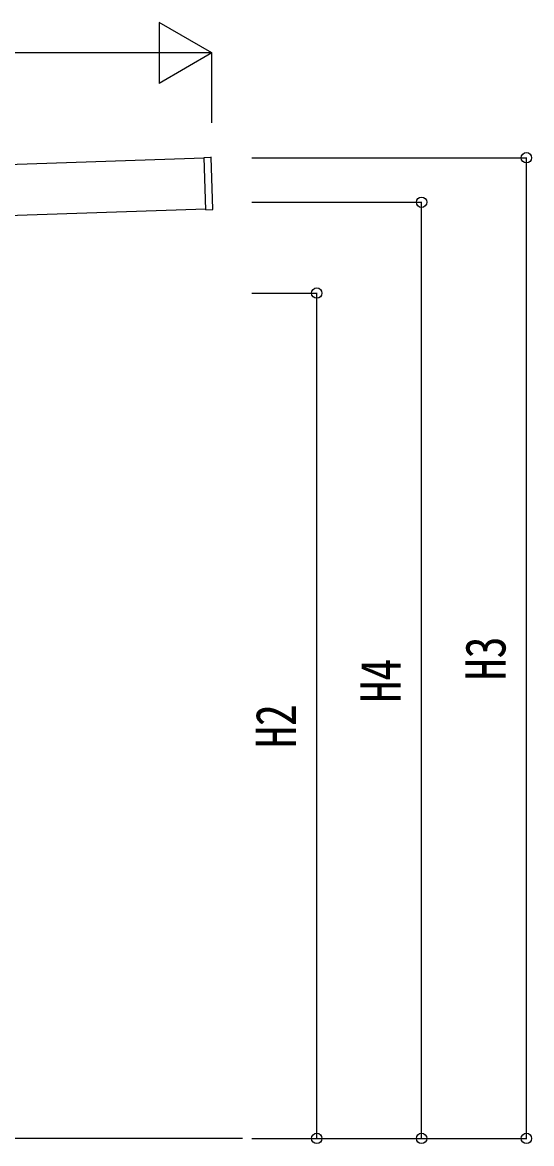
# Model space of a CAD drawing. Units: millimetres, scale not verified. Extents: x -14718 to 14718, y -10395 to 10395.
# Drawn here: x -933 to 524, y -1490 to 1719 of the extents above; entities that cross this region are included whole.
import ezdxf
from ezdxf.enums import TextEntityAlignment as Align

# ---------------------------------------------------------------- set-up
doc = ezdxf.new("R2010")
doc.units = ezdxf.units.MM
doc.header["$LTSCALE"] = 40
for name, color, linetype in [('0-5_YKK_13', 4, 'Continuous'), ('0-6_YKK_A1', 4, 'Continuous'), ('0-7_YKK_D', 6, 'Continuous')]:
    doc.layers.add(name, color=color, linetype=linetype)
doc.styles.add('ＭＳ ゴシック', font='')
doc.styles.get('ＭＳ ゴシック').set_extended_font_data('MS Gothic')

msp = doc.modelspace()

# ---------------------------------------------------------------- linework, layer by layer
at = {"layer": '0-5_YKK_13'}
for p, q in [((-413.16, 1332.86), (-394.17, 1333.5)), ((-408.16, 1182.95), (-413.16, 1332.86)), ((-388.21, 1184.61), (-393.14, 1332.53)), ((-408.16, 1182.95), (-389.17, 1183.58))]:
    msp.add_line(p, q, dxfattribs=at)
for centre, start, end in [((-394.14, 1332.5), 1.90915, 91.90915), ((-389.21, 1184.58), 271.90915, 1.90915)]:
    msp.add_arc(centre, 1, start, end, dxfattribs=at)
at = {"layer": '0-6_YKK_A1'}
for p, q in [((-413.09, 1330.87), (-5805.16, 1151.16)), ((-5800.33, 1006.24), (-408.26, 1185.98)), ((-303.05, -1475.5), (-1241.43, -1475.5))]:
    msp.add_line(p, q, dxfattribs=at)
at = {"layer": '0-7_YKK_D'}
for p, q in [((-390.78, 1631.95), (-542.34, 1719.45)), ((-542.34, 1719.45), (-542.34, 1544.45)), ((-565.78, 1631.95), (-5647.63, 1631.95)), ((-390.78, 1631.95), (-693.89, 1631.95)), ((-390.78, 1631.95), (-542.34, 1544.45)), ((-390.78, 1431.66), (-390.78, 1632.95)), ((-276.9, 1331.95), (510.22, 1331.95)), ((509.22, -1475.5), (509.22, 1331.95)), ((-276.9, 1204.5), (210.22, 1204.5)), ((209.22, -1475.5), (209.22, 1204.5)), ((-276.9, 944.5), (-89.78, 944.5)), ((-90.78, -1475.5), (-90.78, 944.5)), ((-276.9, -1475.5), (-89.78, -1475.5)), ((-276.9, -1475.5), (510.22, -1475.5)), ((-276.9, -1475.5), (210.22, -1475.5))]:
    msp.add_line(p, q, dxfattribs=at)
for centre in [(509.22, 1331.95), (209.22, 1204.5), (-90.78, 944.5), (-90.78, -1475.5), (209.22, -1475.5), (509.22, -1475.5)]:
    msp.add_circle(centre, 14.88, dxfattribs=at)

# ---------------------------------------------------------------- texts
at = {"layer": '0-7_YKK_D', "style": 'ＭＳ ゴシック', "width": 0.8}
for s, p in [('H3', (484.22, -164.18)), ('H4', (184.22, -227.9)), ('H2', (-115.78, -357.9))]:
    msp.add_text(s, height=115.5, rotation=90, dxfattribs=at).set_placement(p, align=Align.BOTTOM_LEFT)

doc.saveas('drawing.dxf')
